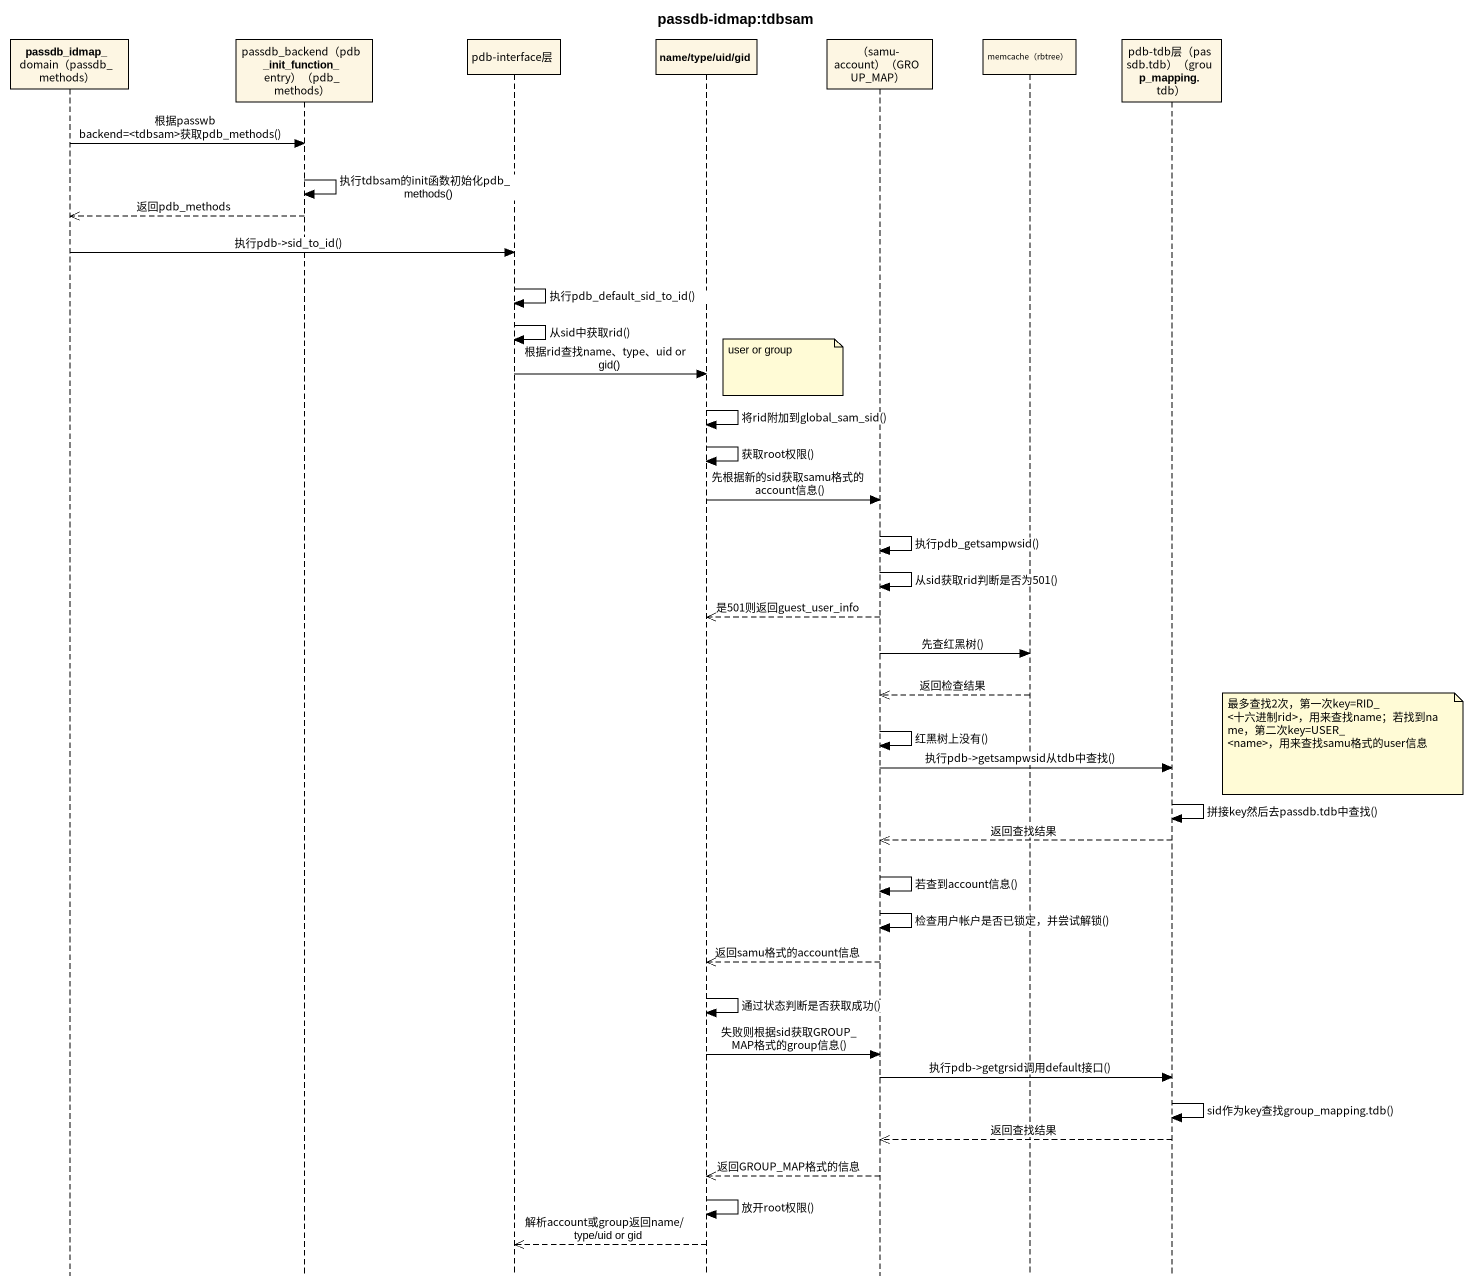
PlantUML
@startuml
title passdb-idmap:tdbsam
hide footbox
participant "passdb_idmap_domain（passdb_methods）" as passdb_idmap_domain_passdb
participant "passdb_backend（pdb_init_function_entry）（pdb_methods）" as passdb_backend_pdb_init
participant "pdb-interface层" as pdb_interface层
participant "name/type/uid/gid" as name_type_uid_gid
participant "（samu-account）（GROUP_MAP）" as samu_account_GROUP_MAP
participant "memcache（rbtree）" as memcache_rbtree
participant "pdb-tdb层（passdb.tdb）（group_mapping.tdb）" as pdb_tdb层_passdb_tdb_group

passdb_idmap_domain_passdb -> passdb_backend_pdb_init : 根据passwb backend=<tdbsam>获取pdb_methods()
passdb_backend_pdb_init -> passdb_backend_pdb_init : 执行tdbsam的init函数初始化pdb_methods()
passdb_backend_pdb_init -->> passdb_idmap_domain_passdb : 返回pdb_methods
passdb_idmap_domain_passdb -> pdb_interface层 : 执行pdb->sid_to_id()
pdb_interface层 -> pdb_interface层 : 执行pdb_default_sid_to_id()
pdb_interface层 -> pdb_interface层 : 从sid中获取rid()
note right of name_type_uid_gid : user or group
pdb_interface层 -> name_type_uid_gid : 根据rid查找name、type、uid or gid()
name_type_uid_gid -> name_type_uid_gid : 将rid附加到global_sam_sid()
name_type_uid_gid -> name_type_uid_gid : 获取root权限()
name_type_uid_gid -> samu_account_GROUP_MAP : 先根据新的sid获取samu格式的account信息()
samu_account_GROUP_MAP -> samu_account_GROUP_MAP : 执行pdb_getsampwsid()
samu_account_GROUP_MAP -> samu_account_GROUP_MAP : 从sid获取rid判断是否为501()
samu_account_GROUP_MAP -->> name_type_uid_gid : 是501则返回guest_user_info
samu_account_GROUP_MAP -> memcache_rbtree : 先查红黑树()
memcache_rbtree -->> samu_account_GROUP_MAP : 返回检查结果
samu_account_GROUP_MAP -> samu_account_GROUP_MAP : 红黑树上没有()
note right of pdb_tdb层_passdb_tdb_group : 最多查找2次，第一次key=RID_<十六进制rid>，用来查找name；若找到name，第二次key=USER_<name>，用来查找samu格式的user信息
samu_account_GROUP_MAP -> pdb_tdb层_passdb_tdb_group : 执行pdb->getsampwsid从tdb中查找()
pdb_tdb层_passdb_tdb_group -> pdb_tdb层_passdb_tdb_group : 拼接key然后去passdb.tdb中查找()
pdb_tdb层_passdb_tdb_group -->> samu_account_GROUP_MAP : 返回查找结果
samu_account_GROUP_MAP -> samu_account_GROUP_MAP : 若查到account信息()
samu_account_GROUP_MAP -> samu_account_GROUP_MAP : 检查用户帐户是否已锁定，并尝试解锁()
samu_account_GROUP_MAP -->> name_type_uid_gid : 返回samu格式的account信息
name_type_uid_gid -> name_type_uid_gid : 通过状态判断是否获取成功()
name_type_uid_gid -> samu_account_GROUP_MAP : 失败则根据sid获取GROUP_MAP格式的group信息()
samu_account_GROUP_MAP -> pdb_tdb层_passdb_tdb_group : 执行pdb->getgrsid调用default接口()
pdb_tdb层_passdb_tdb_group -> pdb_tdb层_passdb_tdb_group : sid作为key查找group_mapping.tdb()
pdb_tdb层_passdb_tdb_group -->> samu_account_GROUP_MAP : 返回查找结果
samu_account_GROUP_MAP -->> name_type_uid_gid : 返回GROUP_MAP格式的信息
name_type_uid_gid -> name_type_uid_gid : 放开root权限()
name_type_uid_gid -->> pdb_interface层 : 解析account或group返回name/type/uid or gid
@enduml
